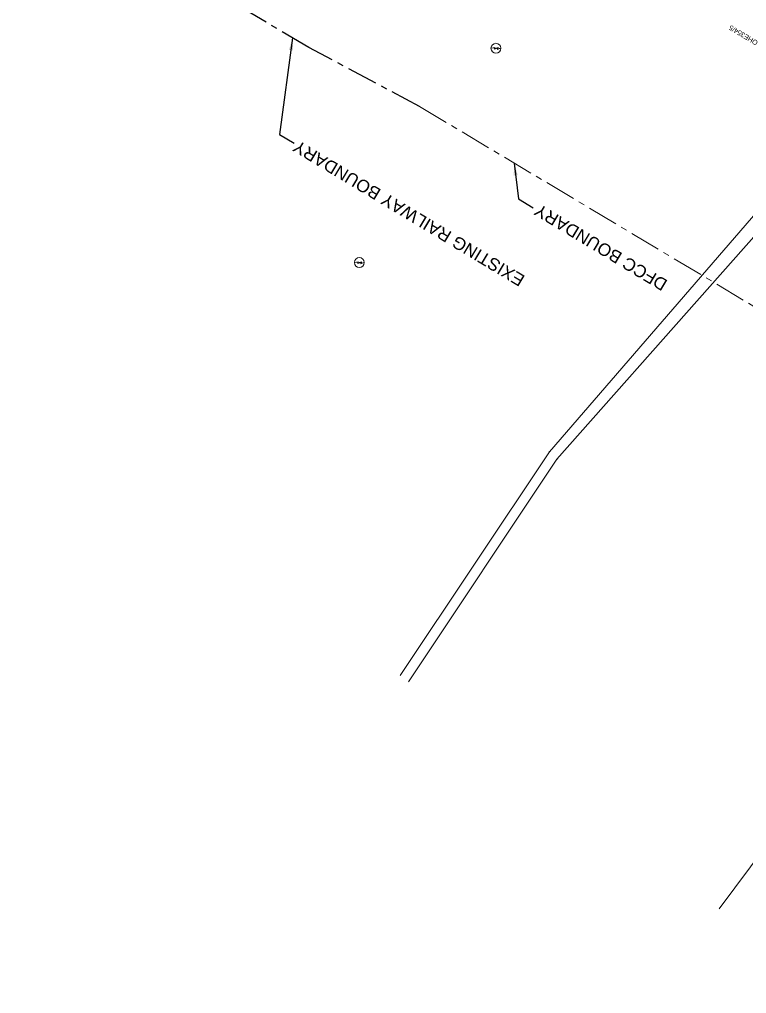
# Model space of a CAD drawing. Header units: metres. Extents: x 593168 to 611286, y 3401475 to 3412398.
# Drawn here: x 599034.3 to 599181.3, y 3408547.9 to 3408744.9 of the extents above; entities that cross this region are included whole.
import ezdxf
from ezdxf.enums import TextEntityAlignment as Align

# ---------------------------------------------------------------- set-up
doc = ezdxf.new("R2010")
doc.units = ezdxf.units.M
doc.header["$MEASUREMENT"] = 0
doc.linetypes.add('CENTER', pattern=[2, 1.25, -0.25, 0.25, -0.25])
for name, color, linetype, lineweight in [('CANAL BOTTOM', 5, 'Continuous', 0), ('CANAL TOP', 5, 'Continuous', 0), ('DFCC', 6, 'Continuous', 0), ('DFCC BOUNDARY', 6, 'CENTER', 0), ('Electric Pole', 251, 'Continuous', 0), ('OHE MAST TEXT', 8, 'Continuous', 0)]:
    doc.layers.add(name, color=color, linetype=linetype, lineweight=lineweight)
doc.layers.add('Existing Railway Boundary', color=7, linetype='CENTER')
doc.styles.get("Standard").update_dxf_attribs({"font": 'arial.ttf'})
doc.dimstyles.new('ISO-25', dxfattribs={"dimtxt": 2.5, "dimasz": 2.5, "dimexe": 1.25, "dimexo": 0.625, "dimtad": 1, "dimtxsty": 'Standard', "dimcen": 2.5, "dimadec": 0, "dimazin": 0, "dimtfac": 1, "dimtmove": 0, "dimatfit": 3, "dimfxl": 1, "dimarcsym": 0})

# ---------------------------------------------------------------- blocks, each defined once
blk = doc.blocks.new('EP')
blk.add_hatch(color=8).paths.add_polyline_path([(-0.21, -0.05), (-0.21, 0.16), (-0.93, -0.01), (-0.31, 0.07), (-0.31, -0.19), (0.31, 0), (0.31, -0.24), (0.94, -0.01), (0.41, -0.1), (0.43, 0.15)])
at = {"color": 8}
for p, q in [((-0.93, -0.01), (-0.21, 0.16)), ((-0.31, 0.07), (-0.93, -0.01)), ((-0.31, -0.19), (-0.31, 0.07)), ((0.31, 0), (-0.31, -0.19)), ((-0.21, 0.16), (-0.21, -0.05)), ((-0.21, -0.05), (0.43, 0.15)), ((0.31, -0.24), (0.31, 0)), ((0.43, 0.15), (0.41, -0.1)), ((0.94, -0.01), (0.31, -0.24)), ((0.41, -0.1), (0.94, -0.01))]:
    blk.add_line(p, q, dxfattribs=at)
blk.add_circle((0, 0), 1, dxfattribs=at)

msp = doc.modelspace()

# ---------------------------------------------------------------- linework, layer by layer
at = {"layer": 'CANAL BOTTOM'}
for points in [[(599204.8297, 3408725.8327, 254.9734), (599142.974, 3408655.9628, 257.9295), (599112.9713, 3408610.9469, 257.9295)], [(599262.0685, 3408685.4233, 258.0345), (599236.0174, 3408642.6654, 258.3024), (599194.7875, 3408590.5289, 257.7216), (599175.752, 3408564.9767, 257.8996)]]:
    msp.add_polyline3d(points, dxfattribs=at)
msp.add_point((599142.974, 3408655.963, 257.93), dxfattribs=at)
at = {"layer": 'CANAL TOP'}
msp.add_polyline3d([(599111.2612, 3408612.1992, 259.3611), (599141.4404, 3408657.48, 259.3611), (599201.6522, 3408727.1001, 259.3191)], dxfattribs=at)
msp.add_point((599141.44, 3408657.48, 259.361), dxfattribs=at)
at = {"layer": 'DFCC BOUNDARY', "ltscale": 5}
msp.add_line((599115.1914, 3408727.3307), (599415.1303, 3408547.8723), dxfattribs=at)
at = {"layer": 'Existing Railway Boundary', "ltscale": 5}
msp.add_lwpolyline([(599115.1914, 3408727.3307), (599092.7836, 3408739.2825), (599045.3938, 3408767.2862), (599034.2889, 3408774.4779)], dxfattribs=at)

# ---------------------------------------------------------------- block references
at = {"layer": 'Electric Pole', "xscale": 0.9997078269552191, "yscale": 0.9997078269552191, "zscale": 0.9997078269552191}
for p in [(599130.6258, 3408739.1234, 264.1987), (599103.0035, 3408695.77, 259.3391)]:
    msp.add_blockref('EP', p, dxfattribs=at)

# ---------------------------------------------------------------- texts
at = {"layer": 'DFCC', "linetype": 'Continuous', "ltscale": 5}
msp.add_text('DFCC BOUNDARY', height=2.5, rotation=149, dxfattribs=at).set_placement((599139.4194, 3408707.729, 613.7163), align=Align.RIGHT)
at = {"layer": 'Existing Railway Boundary', "linetype": 'Continuous', "ltscale": 5}
msp.add_text('EXISTING RAILWAY BOUNDARY', height=2.5, rotation=149, dxfattribs=at).set_placement((599090.6225, 3408720.624, 613.7163), align=Align.RIGHT)
at = {"layer": 'OHE MAST TEXT'}
msp.add_text('OHE354/5', height=1, rotation=149, dxfattribs=at).set_placement((599183.715, 3408740.5002, 265.349))

# ---------------------------------------------------------------- leaders
at = {"layer": 'DFCC', "linetype": 'Continuous', "lineweight": 0, "ltscale": 5}
msp.add_leader([(599134.3196, 3408715.886), (599135.2142, 3408708.6226), (599138.1733, 3408706.8401)], dimstyle='ISO-25', override={"dimtxt": 3, "dimasz": 2.5, "dimgap": 0.625, "dimtad": 0, "dimdec": 3, "dimzin": 2, "dimtdec": 3}, dxfattribs=at)
at = {"layer": 'Existing Railway Boundary', "linetype": 'Continuous', "ltscale": 5}
msp.add_leader([(599089.5159, 3408741.2134), (599086.8705, 3408721.6792), (599089.8296, 3408719.8966)], dimstyle='ISO-25', override={"dimtxt": 3, "dimasz": 2.5, "dimgap": 0.625, "dimtad": 0, "dimdec": 3, "dimzin": 2, "dimtdec": 3}, dxfattribs=at)

doc.saveas('drawing.dxf')
